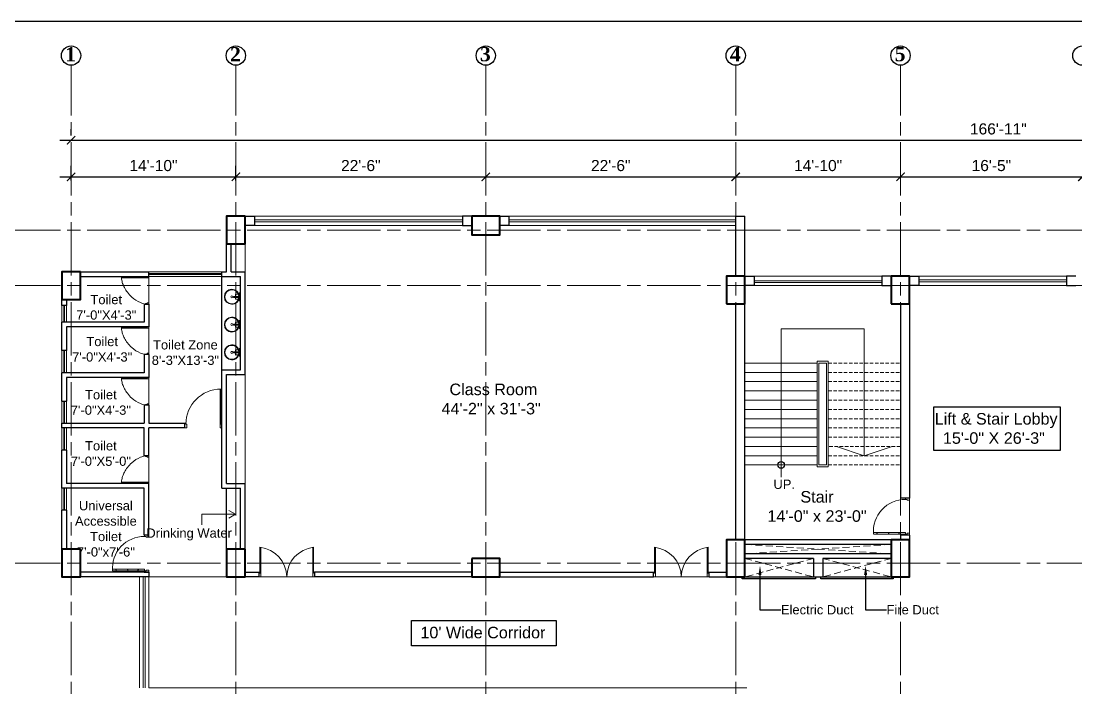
# Model space of a CAD drawing. Header units: inches. Extents: x -12 to 20935469, y -1604 to 24729220.
# Drawn here: x 20931799 to 20932939, y 24712918 to 24713639 of the extents above; entities that cross this region are included whole.
import ezdxf
from ezdxf import colors
from ezdxf.entities.mleader import LeaderData, LeaderLine
from ezdxf.math import Vec2, Vec3

# ---------------------------------------------------------------- set-up
doc = ezdxf.new("R2010")
doc.units = ezdxf.units.IN
doc.header["$LTSCALE"] = 0.03
doc.header["$MEASUREMENT"] = 0
doc.header["$PDMODE"] = 32
doc.header["$PDSIZE"] = 15
doc.linetypes.add('ACAD_ISO08W100', pattern=[36, 24, -3, 6, -3])
doc.linetypes.add('DASHED2', pattern=[0.375, 0.25, -0.125])
for name, color, linetype, lineweight in [('column', 1, 'Continuous', 40), ('Dim Line', 252, 'Continuous', 13), ('Door', 7, 'Continuous', 18), ('Dot', 253, 'Continuous', 0), ('Gas', 21, 'Continuous', 5), ('Glass Line', 252, 'Continuous', 9), ('Grid Line', 252, 'Continuous', 18), ('Hatch', 253, 'Continuous', 15), ('Main Wall', 7, 'Continuous', 30), ('RAIL', 23, 'Continuous', 13), ('STAIR', 46, 'Continuous', 15), ('TOILET FIXTURE', 142, 'Continuous', 5), ('wind.', 150, 'Continuous', 20)]:
    doc.layers.add(name, color=color, linetype=linetype, lineweight=lineweight)
doc.layers.add('FUR', color=251, linetype='Continuous')
doc.layers.add('TEXT', color=7, linetype='Continuous')
doc.styles.add('2', font='swisscl.ttf')
doc.styles.add('RomanS', font='arial.ttf', dxfattribs={"height": 12})
doc.styles.get("Standard").update_dxf_attribs({"font": 'timesbd.ttf'})
doc.dimstyles.new('Aec_Arch_I', dxfattribs={"dimscale": 96, "dimtxt": 12, "dimasz": 0.09375, "dimexe": 0.125, "dimexo": 0.125, "dimgap": 0.0625, "dimtad": 1, "dimdec": 0, "dimzin": 3, "dimdsep": 46, "dimlunit": 4, "dimtxsty": 'RomanS', "dimblk1": 'ARCHTICK', "dimblk2": 'ARCHTICK', "dimsah": 1, "dimcen": 0.09375, "dimdle": 0.125, "dimadec": 0, "dimazin": 0, "dimtfac": 0.75, "dimtdec": 0, "dimtmove": 2, "dimatfit": 3, "dimldrblk": 'ARCHTICK', "dimfxl": 1, "dimfrac": 1, "dimtolj": 1, "dimtzin": 0, "dimarcsym": 0})

# ---------------------------------------------------------------- blocks, each defined once
blk = doc.blocks.new('_ArchTick')
at = {"color": 0, "linetype": 'ByBlock', "lineweight": 35, "const_width": 0.15}
blk.add_lwpolyline([(-0.5, -0.5), (0.5, 0.5)], dxfattribs=at)
blk = doc.blocks.new('*D14')
at = {"layer": 'Defpoints', "color": 0, "transparency": 16777216}
for p in [(20831126.3, 24724578.2), (20830948.3, 24724562.3), (20831126.3, 24724562.3)]:
    blk.add_point(p, dxfattribs=at)
at = {"layer": 'Dim Line', "color": 0, "lineweight": -2, "transparency": 16777216}
for p, q in [((20830948.3, 24724574.3), (20830948.3, 24724590.2)), ((20831126.3, 24724574.3), (20831126.3, 24724590.2)), ((20830936.3, 24724578.2), (20831138.3, 24724578.2))]:
    blk.add_line(p, q, dxfattribs=at)
at = {"layer": 'Dim Line', "color": 0, "lineweight": -2, "transparency": 16777216, "xscale": 9, "yscale": 9, "zscale": 9, "rotation": 180}
blk.add_blockref('_ArchTick', (20830948.3, 24724578.2), dxfattribs=at)
at = {"layer": 'Dim Line', "color": 0, "lineweight": -2, "transparency": 16777216, "xscale": 9, "yscale": 9, "zscale": 9}
blk.add_blockref('_ArchTick', (20831126.3, 24724578.2), dxfattribs=at)
at = {"layer": 'Dim Line', "color": 0, "transparency": 16777216, "insert": (20831037.3, 24724590.3), "char_height": 12, "attachment_point": 5, "style": 'RomanS'}
blk.add_mtext('\\A1;14\'-10"', dxfattribs=at)
blk = doc.blocks.new('*D7')
at = {"layer": 'Defpoints', "color": 0, "transparency": 16777216}
for p in [(20831396.3, 24724578.2), (20831396.3, 24724578.2), (20831126.3, 24724562.3)]:
    blk.add_point(p, dxfattribs=at)
at = {"layer": 'Dim Line', "color": 0, "lineweight": -2, "transparency": 16777216}
for p, q in [((20831126.3, 24724574.3), (20831126.3, 24724590.2)), ((20831114.3, 24724578.2), (20831408.3, 24724578.2))]:
    blk.add_line(p, q, dxfattribs=at)
at = {"layer": 'Dim Line', "color": 0, "lineweight": -2, "transparency": 16777216, "xscale": 9, "yscale": 9, "zscale": 9, "rotation": 180}
blk.add_blockref('_ArchTick', (20831126.3, 24724578.2), dxfattribs=at)
at = {"layer": 'Dim Line', "color": 0, "lineweight": -2, "transparency": 16777216, "xscale": 9, "yscale": 9, "zscale": 9}
blk.add_blockref('_ArchTick', (20831396.3, 24724578.2), dxfattribs=at)
at = {"layer": 'Dim Line', "color": 0, "transparency": 16777216, "insert": (20831261.3, 24724590.3), "char_height": 12, "attachment_point": 5, "style": 'RomanS'}
blk.add_mtext('\\A1;22\'-6"', dxfattribs=at)
blk = doc.blocks.new('*D8')
at = {"layer": 'Defpoints', "color": 0, "transparency": 16777216}
for p in [(20831396.3, 24724578.2), (20831666.3, 24724578.2), (20831666.3, 24724578.2)]:
    blk.add_point(p, dxfattribs=at)
at = {"layer": 'Dim Line', "color": 0, "lineweight": -2, "transparency": 16777216}
blk.add_line((20831384.3, 24724578.2), (20831678.3, 24724578.2), dxfattribs=at)
at = {"layer": 'Dim Line', "color": 0, "lineweight": -2, "transparency": 16777216, "xscale": 9, "yscale": 9, "zscale": 9, "rotation": 180}
blk.add_blockref('_ArchTick', (20831396.3, 24724578.2), dxfattribs=at)
at = {"layer": 'Dim Line', "color": 0, "lineweight": -2, "transparency": 16777216, "xscale": 9, "yscale": 9, "zscale": 9}
blk.add_blockref('_ArchTick', (20831666.3, 24724578.2), dxfattribs=at)
at = {"layer": 'Dim Line', "color": 0, "transparency": 16777216, "insert": (20831531.3, 24724590.3), "char_height": 12, "attachment_point": 5, "style": 'RomanS'}
blk.add_mtext('\\A1;22\'-6"', dxfattribs=at)
blk = doc.blocks.new('*D9')
at = {"layer": 'Defpoints', "color": 0, "transparency": 16777216}
for p in [(20831666.3, 24724578.2), (20831844.3, 24724578.2), (20831844.3, 24724578.2)]:
    blk.add_point(p, dxfattribs=at)
at = {"layer": 'Dim Line', "color": 0, "lineweight": -2, "transparency": 16777216}
blk.add_line((20831654.3, 24724578.2), (20831856.3, 24724578.2), dxfattribs=at)
at = {"layer": 'Dim Line', "color": 0, "lineweight": -2, "transparency": 16777216, "xscale": 9, "yscale": 9, "zscale": 9, "rotation": 180}
blk.add_blockref('_ArchTick', (20831666.3, 24724578.2), dxfattribs=at)
at = {"layer": 'Dim Line', "color": 0, "lineweight": -2, "transparency": 16777216, "xscale": 9, "yscale": 9, "zscale": 9}
blk.add_blockref('_ArchTick', (20831844.3, 24724578.2), dxfattribs=at)
at = {"layer": 'Dim Line', "color": 0, "transparency": 16777216, "insert": (20831755.3, 24724590.3), "char_height": 12, "attachment_point": 5, "style": 'RomanS'}
blk.add_mtext('\\A1;14\'-10"', dxfattribs=at)
blk = doc.blocks.new('*D21')
at = {"layer": 'Defpoints', "color": 0, "transparency": 16777216}
for p in [(20831844.3, 24724578.2), (20832040.8, 24724578.2), (20832040.8, 24724578.2)]:
    blk.add_point(p, dxfattribs=at)
at = {"layer": 'Dim Line', "color": 0, "lineweight": -2, "transparency": 16777216}
for p, q in [((20831832.3, 24724578.2), (20832052.8, 24724578.2)), ((20831844.3, 24724566.2), (20831844.3, 24724566.2)), ((20832040.8, 24724566.2), (20832040.8, 24724566.2))]:
    blk.add_line(p, q, dxfattribs=at)
at = {"layer": 'Dim Line', "color": 0, "lineweight": -2, "transparency": 16777216, "xscale": 9, "yscale": 9, "zscale": 9, "rotation": 180}
blk.add_blockref('_ArchTick', (20831844.3, 24724578.2), dxfattribs=at)
at = {"layer": 'Dim Line', "color": 0, "lineweight": -2, "transparency": 16777216, "xscale": 9, "yscale": 9, "zscale": 9}
blk.add_blockref('_ArchTick', (20832040.8, 24724578.2), dxfattribs=at)
at = {"layer": 'Dim Line', "color": 0, "transparency": 16777216, "insert": (20831942.5, 24724590.3), "char_height": 12, "attachment_point": 5, "style": 'RomanS'}
blk.add_mtext('\\A1;16\'-5"', dxfattribs=at)
blk = doc.blocks.new('*D22')
at = {"layer": 'Defpoints', "color": 0, "transparency": 16777216}
for p in [(20832040.8, 24724578.2), (20832166.8, 24724578.2), (20832166.8, 24724578.2)]:
    blk.add_point(p, dxfattribs=at)
at = {"layer": 'Dim Line', "color": 0, "lineweight": -2, "transparency": 16777216}
for p, q in [((20832028.8, 24724578.2), (20832178.8, 24724578.2)), ((20832040.8, 24724566.2), (20832040.8, 24724566.2)), ((20832166.8, 24724566.2), (20832166.8, 24724566.2))]:
    blk.add_line(p, q, dxfattribs=at)
at = {"layer": 'Dim Line', "color": 0, "lineweight": -2, "transparency": 16777216, "xscale": 9, "yscale": 9, "zscale": 9, "rotation": 180}
blk.add_blockref('_ArchTick', (20832040.8, 24724578.2), dxfattribs=at)
at = {"layer": 'Dim Line', "color": 0, "lineweight": -2, "transparency": 16777216, "xscale": 9, "yscale": 9, "zscale": 9}
blk.add_blockref('_ArchTick', (20832166.8, 24724578.2), dxfattribs=at)
at = {"layer": 'Dim Line', "color": 0, "transparency": 16777216, "insert": (20832103.8, 24724590.3), "char_height": 12, "attachment_point": 5, "style": 'RomanS'}
blk.add_mtext('\\A1;10\'-6"', dxfattribs=at)
blk = doc.blocks.new('*D13')
at = {"layer": 'Defpoints', "color": 0, "transparency": 16777216}
for p in [(20832951.8, 24724617.8), (20830948.3, 24724610.7), (20832951.8, 24724610.7)]:
    blk.add_point(p, dxfattribs=at)
at = {"layer": 'Dim Line', "color": 0, "lineweight": -2, "transparency": 16777216}
for p, q in [((20830948.3, 24724622.7), (20830948.3, 24724629.8)), ((20832951.8, 24724622.7), (20832951.8, 24724629.8)), ((20830936.3, 24724617.8), (20832963.8, 24724617.8))]:
    blk.add_line(p, q, dxfattribs=at)
at = {"layer": 'Dim Line', "color": 0, "lineweight": -2, "transparency": 16777216, "xscale": 9, "yscale": 9, "zscale": 9, "rotation": 180}
blk.add_blockref('_ArchTick', (20830948.3, 24724617.8), dxfattribs=at)
at = {"layer": 'Dim Line', "color": 0, "lineweight": -2, "transparency": 16777216, "xscale": 9, "yscale": 9, "zscale": 9}
blk.add_blockref('_ArchTick', (20832951.8, 24724617.8), dxfattribs=at)
at = {"layer": 'Dim Line', "color": 0, "transparency": 16777216, "insert": (20831950, 24724629.9), "char_height": 12, "attachment_point": 5, "style": 'RomanS'}
blk.add_mtext('\\A1;166\'-11"', dxfattribs=at)
blk = doc.blocks.new('Door_45')
at = {"layer": 'Door'}
for p, q in [((1.5, 5), (1.5, 44)), ((1.5, 40), (2.2, 40)), ((2.2, 40), (2.2, 39.5)), ((2.2, 39.5), (2.7, 39.5)), ((2.7, 39.5), (2.7, 40)), ((2.7, 40), (3.5, 40)), ((3.5, 44), (3.5, 5)), ((1.5, 25.8), (2.2, 25.8)), ((2.2, 25.8), (2.2, 25.3)), ((2.7, 25.8), (3.5, 25.8)), ((2.7, 25.3), (2.7, 25.8)), ((2.2, 25.3), (2.7, 25.3)), ((2.2, 12.6), (2.2, 13.1)), ((2.2, 13.1), (2.7, 13.1)), ((2.7, 13.1), (2.7, 12.6)), ((0, 0), (0, 5)), ((0, 5), (1.5, 5)), ((1.5, 12.6), (2.2, 12.6)), ((3.5, 5), (1.5, 5)), ((1.5, 5), (1.5, 3)), ((1.5, 3), (2.5, 3)), ((2.5, 3), (2.5, 0)), ((2.7, 12.6), (3.5, 12.6)), ((42.5, 3), (42.5, 0)), ((43.5, 3), (42.5, 3)), ((45, 5), (43.5, 5)), ((43.5, 5), (43.5, 3)), ((45, 0), (45, 5)), ((2.5, 0), (0, 0)), ((42.5, 0), (45, 0))]:
    blk.add_line(p, q, dxfattribs=at)
blk.add_arc((4.7, 5.3), 38.8, 359.6233, 94.6685, dxfattribs=at)
blk = doc.blocks.new('sssss-flat-876')
at = {"layer": 'Door', "linetype": 'Continuous', "ltscale": 3}
blk.add_line((3666.5, 84027.2), (3666.5, 84055.7), dxfattribs=at)
at = {"layer": 'Door', "linetype": 'Continuous', "ltscale": 3, "extrusion": (-7.21527e-09, -3.35624e-18, 1), "elevation": 0}
for points in [[(3666.5, 84057.2), (3666.5, 84055.7), (3668.4, 84055.7), (3668.4, 84056.5), (3670.2, 84056.5), (3670.2, 84057.2)], [(3668.4, 84055.7), (3696.2, 84055.7), (3696.2, 84056.5), (3668.4, 84056.5)]]:
    blk.add_lwpolyline(points, close=True, dxfattribs=at)
at = {"layer": 'Door', "linetype": 'Continuous', "ltscale": 3, "flags": 128}
blk.add_lwpolyline([(3670.2, 84027.2, 0.04096), (3675.5, 84028.9, 0.082496), (3684.9, 84034.8, 0.052187), (3689.7, 84040, 0.043988), (3692.9, 84045, 0.036571), (3694.8, 84049.6, 0.034751), (3695.9, 84054.2, 0.011435), (3696.2, 84055.7)], format="xyb", dxfattribs=at)
at = {"layer": 'Door', "linetype": 'Continuous', "ltscale": 3}
blk.add_lwpolyline([(3666.5, 84027.2), (3666.5, 84028.7), (3668.4, 84028.7), (3668.4, 84027.9), (3670.2, 84027.9), (3670.2, 84027.2)], close=True, dxfattribs=at)
blk = doc.blocks.new('7-flat-72')
at = {"layer": 'Glass Line', "color": 8, "ltscale": 20}
for p, q in [((-64476.6, 376959.4), (-64476.6, 376966.6)), ((-64475.5, 376966.6), (-64476.6, 376966.6)), ((-64475.5, 376959.4), (-64475.5, 376966.6)), ((-64478.7, 376960.5), (-64480.3, 376960.5)), ((-64480.3, 376959.5), (-64480.3, 376960.5)), ((-64480.3, 376959.5), (-64480.3, 376960.5)), ((-64478.7, 376959.5), (-64480.3, 376959.5)), ((-64480.3, 376959.1), (-64480.3, 376959.4)), ((-64478.7, 376959.4), (-64480.3, 376959.4)), ((-64478.7, 376959.1), (-64480.3, 376959.1)), ((-64480.2, 376959.4), (-64480.2, 376959.5)), ((-64480.1, 376959.5), (-64480.1, 376960.5)), ((-64479.9, 376959.5), (-64479.9, 376960.5)), ((-64479.5, 376959.5), (-64479.5, 376960.5)), ((-64479.1, 376959.5), (-64479.1, 376960.5)), ((-64478.9, 376959.5), (-64478.9, 376960.5)), ((-64478.9, 376959.4), (-64478.9, 376959.5)), ((-64478.8, 376959.5), (-64478.8, 376960.5)), ((-64478.7, 376959.5), (-64478.7, 376960.5)), ((-64478.7, 376959.1), (-64478.7, 376959.4)), ((-64475.1, 376959.4), (-64476.9, 376959.4)), ((-64476.9, 376959.1), (-64476.9, 376959.4)), ((-64475.1, 376959.1), (-64476.9, 376959.1)), ((-64475.1, 376959.1), (-64475.1, 376959.4)), ((-64473.3, 376960.5), (-64471.7, 376960.5)), ((-64473.3, 376959.5), (-64473.3, 376960.5)), ((-64473.3, 376959.5), (-64473.3, 376960.5)), ((-64473.3, 376959.5), (-64471.7, 376959.5)), ((-64473.3, 376959.1), (-64473.3, 376959.4)), ((-64473.3, 376959.4), (-64471.7, 376959.4)), ((-64473.3, 376959.1), (-64471.7, 376959.1)), ((-64473.1, 376959.5), (-64473.1, 376960.5)), ((-64473.1, 376959.4), (-64473.1, 376959.5)), ((-64472.9, 376959.5), (-64472.9, 376960.5)), ((-64472.5, 376959.5), (-64472.5, 376960.5)), ((-64472.1, 376959.5), (-64472.1, 376960.5)), ((-64471.9, 376959.5), (-64471.9, 376960.5)), ((-64471.9, 376959.4), (-64471.9, 376959.5)), ((-64471.8, 376959.5), (-64471.8, 376960.5)), ((-64471.7, 376959.5), (-64471.7, 376960.5)), ((-64471.7, 376959.1), (-64471.7, 376959.4))]:
    blk.add_line(p, q, dxfattribs=at)
blk.add_circle((-64476, 376968.4, 0), 1.08, dxfattribs=at)
for radius, start, end in [(8.1, 273.8334, 266.1883), (7.55, 274.115, 265.9068)]:
    blk.add_arc((-64476, 376968.4, 0), radius, start, end, dxfattribs=at)
blk = doc.blocks.new('SFSFSFS-flat-72')
at = {"layer": 'TOILET FIXTURE', "ltscale": 0.2}
blk.add_lwpolyline([(-3918.5, -3608.1), (-3918.5, -3602.7), (-3923.9, -3602.7), (-3923.9, -3608.1)], close=True, dxfattribs=at)
at = {"layer": 'TOILET FIXTURE', "ltscale": 20}
blk.add_blockref('7-flat-72', (60554.8, -380567.2), dxfattribs=at)
blk = doc.blocks.new('$D40')
at = {"layer": 'Door'}
for p, q in [((1, 4), (1, 42)), ((2, 0), (2, 42)), ((1, 5), (0, 5)), ((2, 0), (0, 0)), ((2, 4), (1, 4)), ((39, 4), (38, 4)), ((38, 4), (38, 0)), ((40, 0), (38, 0)), ((40, 5), (39, 5)), ((39, 5), (39, 4))]:
    blk.add_line(p, q, dxfattribs=at)
blk.add_arc((1, 4), 38, 0, 90, dxfattribs=at)
blk = doc.blocks.new('A$C36295410')
at = {"layer": 'Door'}
for p, q in [((1, 4), (1, 32)), ((2, 0), (2, 32)), ((58, 0), (58, 32)), ((59, 4), (59, 32)), ((1, 5), (0, 5)), ((2, 4), (1, 4)), ((58, 4), (59, 4)), ((59, 5), (60, 5)), ((2, 0), (0, 0)), ((58, 0), (60, 0))]:
    blk.add_line(p, q, dxfattribs=at)
for centre, start, end in [((-2.5, -0.3), 0.5906, 83.7783), ((62.5, -0.3), 96.2217, 179.4094)]:
    blk.add_arc(centre, 32.5, start, end, dxfattribs=at)
blk = doc.blocks.new('fff')
at = {"layer": 'Grid Line', "color": 252, "linetype": 'ACAD_ISO08W100', "lineweight": 9, "ltscale": 80, "true_color": 0x939598}
for p, q in [((20830948.3, 24723521.1), (20830948.3, 24724698.8)), ((20831126.3, 24723521.1), (20831126.3, 24724698.8)), ((20831396.3, 24723521.1), (20831396.3, 24724698.8)), ((20831666.3, 24723521.1), (20831666.3, 24724698.8)), ((20831844.3, 24723521.1), (20831844.3, 24724698.8)), ((20833096.9, 24724520.6), (20830726.1, 24724520.6)), ((20833096.9, 24724460.6), (20830726.1, 24724460.6)), ((20833096.9, 24724160.7), (20830726.1, 24724160.7))]:
    blk.add_line(p, q, dxfattribs=at)
at = {"layer": 'Dim Line'}
for base, p1, p2, picture, middle in [((20832951.7523, 24724617.8128), (20830948.3088, 24724610.7482), (20832951.7523, 24724610.7482), '*D13', (20831950.0306, 24724629.9397)), ((20831126.3, 24724578.2), (20830948.3, 24724562.3), (20831126.3, 24724562.3), '*D14', (20831037.3, 24724590.3)), ((20831396.3, 24724578.2), (20831126.3, 24724562.3), (20831396.3, 24724578.2), '*D7', (20831261.3, 24724590.3)), ((20831666.3, 24724578.2), (20831396.3, 24724578.2), (20831666.3, 24724578.2), '*D8', (20831531.3, 24724590.3)), ((20831844.3, 24724578.2), (20831666.3, 24724578.2), (20831844.3, 24724578.2), '*D9', (20831755.3, 24724590.3)), ((20832040.7792, 24724578.1666), (20831844.25, 24724578.1666), (20832040.7792, 24724578.1666), '*D21', (20831942.5146, 24724590.2934)), ((20832166.8, 24724578.2), (20832040.8, 24724578.2), (20832166.8, 24724578.2), '*D22', (20832103.8, 24724590.3))]:
    dim = blk.add_linear_dim(base=base, p1=p1, p2=p2, dimstyle='Aec_Arch_I', dxfattribs=at)
    dim.commit()
    dim.dimension.update_dxf_attribs({"geometry": picture, "text_midpoint": middle})

msp = doc.modelspace()

# ---------------------------------------------------------------- linework, layer by layer
for p, q in [((20932016.3, 24713262.3), (20932016.3, 24713363.2)), ((20932021.3, 24713068.3), (20932021.3, 24713134.4)), ((20931932.3, 24713043.5), (20931937.3, 24713043.5))]:
    msp.add_line(p, q)
for points in [[(20932785.2, 24713222.1), (20932921.9, 24713222.1), (20932921.9, 24713174.9), (20932785.2, 24713174.9)], [(20932578.2, 24713038.4), (20932657.5, 24713038.4), (20932657.5, 24713036.4), (20932578.2, 24713036.4)], [(20932663.3, 24713038.4), (20932741.5, 24713038.4), (20932741.5, 24713036.4), (20932663.3, 24713036.4)], [(20932220.9, 24712991.3), (20932377.5, 24712991.3), (20932377.5, 24712963.9), (20932220.9, 24712963.9)]]:
    msp.add_lwpolyline(points, close=True)
msp.add_circle((20932620.3, 24713159.4), 3.61)
at = {"layer": 'column', "lineweight": 40, "ltscale": 20}
for points in [[(20932041.3, 24713428.2), (20932021.3, 24713428.2), (20932021.3, 24713398.2), (20932041.3, 24713398.2)], [(20932286.3, 24713428.2), (20932286.3, 24713408.2), (20932316.3, 24713408.2), (20932316.3, 24713428.2)], [(20931863.3, 24713368.2), (20931843.3, 24713368.2), (20931843.3, 24713338.2), (20931863.3, 24713338.2)], [(20932561.3, 24713333.4), (20932581.3, 24713333.4), (20932581.3, 24713363.4), (20932561.3, 24713363.4)], [(20932739.2, 24713333.4), (20932759.2, 24713333.4), (20932759.2, 24713363.4), (20932739.2, 24713363.4)], [(20932561.3, 24713038.4), (20932581.3, 24713038.4), (20932581.3, 24713078.4), (20932561.3, 24713078.4)], [(20932739.2, 24713038.4), (20932759.2, 24713038.4), (20932759.2, 24713078.4), (20932739.2, 24713078.4)], [(20931863.3, 24713068.4), (20931843.3, 24713068.4), (20931843.3, 24713038.4), (20931863.3, 24713038.4)], [(20932041.3, 24713068.3), (20932021.3, 24713068.3), (20932021.3, 24713038.4), (20932041.3, 24713038.4)], [(20932286.3, 24713058.4), (20932286.3, 24713038.4), (20932316.3, 24713038.4), (20932316.3, 24713058.4)]]:
    msp.add_lwpolyline(points, close=True, dxfattribs=at)
at = {"layer": 'Defpoints'}
msp.add_lwpolyline([(20931598.8, 24713639.1), (20934037.6, 24713639.1), (20934037.6, 24712180.6), (20931598.8, 24712180.6)], close=True, dxfattribs=at)
at = {"layer": 'Dot', "linetype": 'DASHED2', "lineweight": 0, "ltscale": 1000}
for p, q in [((20932581.3, 24713073.4), (20932739.2, 24713063.4)), ((20932739.2, 24713073.4), (20932581.3, 24713063.4)), ((20932655.3, 24713058.4), (20932581.3, 24713038.4)), ((20932581.3, 24713058.4), (20932655.3, 24713038.4)), ((20932665.3, 24713058.4), (20932739.2, 24713038.4)), ((20932739.2, 24713058.4), (20932665.3, 24713038.4))]:
    msp.add_line(p, q, dxfattribs=at)
at = {"layer": 'Gas', "color": 0, "lineweight": 5}
for points in [[(20932671.2, 24713157.4), (20932659.2, 24713157.4), (20932659.2, 24713271.4), (20932671.2, 24713271.4)], [(20932669.2, 24713159.4), (20932661.2, 24713159.4), (20932661.2, 24713269.4), (20932669.2, 24713269.4)]]:
    msp.add_lwpolyline(points, close=True, dxfattribs=at)
at = {"layer": 'Hatch', "lineweight": 5}
for p, q in [((20932041.3, 24713368.2), (20932041.3, 24713398.2)), ((20932041.3, 24713139.4), (20932041.3, 24713257.3))]:
    msp.add_line(p, q, dxfattribs=at)
at = {"layer": 'Hatch', "lineweight": 0}
for p, q in [((20932759.2, 24713038.4), (20932759.2, 24713353.4)), ((20931937.3, 24713038.5), (20932759.2, 24713038.4)), ((20932583.3, 24712918.4), (20931937.3, 24712918.5))]:
    msp.add_line(p, q, dxfattribs=at)
at = {"layer": 'Main Wall', "lineweight": 30}
for p, q in [((20932571.3, 24713428.2), (20932581.3, 24713428.2)), ((20932571.3, 24713363.4), (20932571.3, 24713428.2)), ((20932581.3, 24713363.4), (20932581.3, 24713428.2)), ((20932581.3, 24713424.2), (20932581.3, 24713424.2)), ((20932581.3, 24713422.2), (20932581.3, 24713422.2)), ((20932021.3, 24713368.2), (20932021.3, 24713398.2)), ((20932026.3, 24713368.2), (20932026.3, 24713398.2)), ((20932571.3, 24713382.2), (20932571.3, 24713382.2)), ((20931863.3, 24713368.2), (20931937.3, 24713368.2)), ((20931937.3, 24713363.2), (20931937.3, 24713368.2)), ((20932016.3, 24713368.2), (20932021.3, 24713368.2)), ((20932016.3, 24713363.2), (20932016.3, 24713368.2)), ((20932026.3, 24713368.2), (20932041.3, 24713368.2)), ((20932041.3, 24713257.3), (20932041.3, 24713368.2)), ((20932571.3, 24713376.2), (20932571.3, 24713376.2)), ((20931863.3, 24713363.2), (20931937.3, 24713363.2)), ((20932016.3, 24713363.2), (20932036.3, 24713363.2)), ((20932036.3, 24713262.3), (20932036.3, 24713363.2)), ((20932581.3, 24713078.4), (20932581.3, 24713353.4)), ((20931843.3, 24713331.6), (20931843.3, 24713338.2)), ((20931932.3, 24713333.2), (20931937.3, 24713333.2)), ((20931932.3, 24713333.2), (20931932.3, 24713313.6)), ((20932571.3, 24713078.4), (20932571.3, 24713333.4)), ((20932749.2, 24713333.4), (20932749.2, 24713123.4)), ((20932759.2, 24713333.4), (20932759.2, 24713123.4)), ((20931932.3, 24713313.6), (20931843.3, 24713313.6)), ((20931843.3, 24713283), (20931843.3, 24713313.6)), ((20931937.3, 24713308.6), (20931848.3, 24713308.6)), ((20931932.3, 24713278.6), (20931932.3, 24713259)), ((20931937.3, 24713278.6), (20931932.3, 24713278.6)), ((20931932.3, 24713259), (20931843.3, 24713259)), ((20931843.3, 24713228.4), (20931843.3, 24713259)), ((20931937.3, 24713254), (20931848.3, 24713254)), ((20931848.3, 24713254), (20931848.3, 24713228.4)), ((20932016.3, 24713204.4), (20932016.3, 24713262.3)), ((20932016.3, 24713262.3), (20932036.3, 24713262.3)), ((20932021.3, 24713139.4), (20932021.3, 24713257.3)), ((20932021.3, 24713257.3), (20932041.3, 24713257.3)), ((20931843.3, 24713228.4), (20931848.3, 24713228.4)), ((20931937.3, 24713224), (20931932.3, 24713224)), ((20931843.3, 24713204.4), (20931932.3, 24713204.4)), ((20931843.3, 24713199.4), (20931843.3, 24713204.4)), ((20931932.3, 24713199.4), (20931843.3, 24713199.4)), ((20931932.3, 24713169.4), (20931932.3, 24713199.4)), ((20931937.3, 24713169.4), (20931937.3, 24713199.4)), ((20931976.3, 24713199.4), (20931937.3, 24713199.4)), ((20931976.3, 24713199.4), (20931976.3, 24713204.4)), ((20932016.3, 24713134.4), (20932016.3, 24713204.4)), ((20931848.3, 24713175.4), (20931843.3, 24713175.4)), ((20931843.3, 24713134.4), (20931843.3, 24713175.4)), ((20931848.3, 24713175.4), (20931848.3, 24713139.4)), ((20931937.3, 24713169.4), (20931932.3, 24713169.4)), ((20931937.3, 24713139.4), (20931848.3, 24713139.4)), ((20931937.3, 24713083.5), (20931937.3, 24713139.4)), ((20932021.3, 24713139.4), (20932041.3, 24713139.4)), ((20932041.3, 24713068.4), (20932041.3, 24713139.4)), ((20931932.3, 24713134.4), (20931843.3, 24713134.4)), ((20931932.3, 24713083.5), (20931932.3, 24713134.4)), ((20932016.3, 24713134.4), (20932036.3, 24713134.4)), ((20932036.3, 24713068.4), (20932036.3, 24713134.4)), ((20932759.2, 24713123.4), (20932749.2, 24713123.4)), ((20931843.3, 24713068.4), (20931843.3, 24713110.4)), ((20931848.3, 24713110.4), (20931843.3, 24713110.4)), ((20931848.3, 24713110.4), (20931848.3, 24713068.4)), ((20931937.3, 24713083.5), (20931932.3, 24713083.5)), ((20932749.2, 24713083.4), (20932749.2, 24713078.4)), ((20932759.2, 24713083.4), (20932749.2, 24713083.4)), ((20932759.2, 24713083.4), (20932759.2, 24713078.4)), ((20932739.2, 24713078.4), (20932581.3, 24713078.4)), ((20932739.2, 24713073.4), (20932581.3, 24713073.4)), ((20932739.2, 24713063.4), (20932581.3, 24713063.4)), ((20932655.3, 24713058.4), (20932581.3, 24713058.4)), ((20932655.3, 24713058.4), (20932655.3, 24713038.4)), ((20932739.2, 24713058.4), (20932665.3, 24713058.4)), ((20932665.3, 24713058.4), (20932665.3, 24713038.4)), ((20931937.3, 24713043.5), (20931863.3, 24713043.5)), ((20931937.3, 24713038.5), (20931863.3, 24713038.5)), ((20931937.3, 24713043.5), (20931937.3, 24713038.5)), ((20932041.3, 24713043.4), (20932056.3, 24713043.4)), ((20932056.3, 24713038.4), (20932041.3, 24713038.4)), ((20932056.3, 24713043.4), (20932056.3, 24713038.4)), ((20932286.3, 24713043.4), (20932116.3, 24713043.4)), ((20932116.3, 24713043.4), (20932116.3, 24713038.4)), ((20932286.3, 24713038.4), (20932116.3, 24713038.4)), ((20932316.3, 24713043.4), (20932482.5, 24713043.4)), ((20932316.3, 24713038.4), (20932482.5, 24713038.4)), ((20932482.5, 24713038.4), (20932482.5, 24713043.4)), ((20932542.5, 24713038.4), (20932542.5, 24713043.4)), ((20932542.5, 24713043.4), (20932561.3, 24713043.4)), ((20932542.5, 24713038.4), (20932561.3, 24713038.4)), ((20932655.3, 24713038.4), (20932665.3, 24713038.4))]:
    msp.add_line(p, q, dxfattribs=at)
for points in [[(20932041.3, 24713428.2), (20932051.3, 24713428.2), (20932051.3, 24713418.2), (20932041.3, 24713418.2)], [(20932286.3, 24713428.2), (20932276.3, 24713428.2), (20932276.3, 24713418.2), (20932286.3, 24713418.2)], [(20932316.3, 24713428.2), (20932326.3, 24713428.2), (20932326.3, 24713418.2), (20932316.3, 24713418.2)], [(20932581.3, 24713363.4), (20932591.3, 24713363.4), (20932591.3, 24713353.4), (20932581.3, 24713353.4)], [(20932739.2, 24713363.4), (20932729.2, 24713363.4), (20932729.2, 24713353.4), (20932739.2, 24713353.4)], [(20932759.2, 24713363.4), (20932769.2, 24713363.4), (20932769.2, 24713353.4), (20932759.2, 24713353.4)], [(20932938.8, 24713363.4), (20932928.8, 24713363.4), (20932928.8, 24713353.4), (20932938.8, 24713353.4)], [(20931848.3, 24713338.2), (20931848.3, 24713331.6)], [(20931937.3, 24713333.2), (20931937.3, 24713308.6)], [(20931848.3, 24713331.6), (20931843.3, 24713331.6)], [(20931848.3, 24713308.6), (20931848.3, 24713283)], [(20931848.3, 24713283), (20931843.3, 24713283)], [(20931937.3, 24713278.6), (20931937.3, 24713254)], [(20931932.3, 24713224), (20931932.3, 24713204.4)], [(20931937.3, 24713224), (20931937.3, 24713204.4)], [(20931937.3, 24713204.4), (20931976.3, 24713204.4)]]:
    msp.add_lwpolyline(points, dxfattribs=at)
at = {"layer": 'RAIL', "lineweight": 9}
for p, q in [((20932620.3, 24713146.2), (20932620.3, 24713306.4)), ((20932620.3, 24713306.4), (20932710.2, 24713306.4)), ((20932710.2, 24713306.4), (20932710.2, 24713169.4)), ((20932680.2, 24713179.4), (20932710.2, 24713169.4)), ((20932710.2, 24713169.4), (20932740.2, 24713179.4))]:
    msp.add_line(p, q, dxfattribs=at)
at = {"layer": 'STAIR', "color": 32, "lineweight": 5}
for p, q in [((20932581.3, 24713269.4), (20932659.2, 24713269.4)), ((20932581.3, 24713259.4), (20932659.2, 24713259.4)), ((20932581.3, 24713249.4), (20932659.2, 24713249.4)), ((20932581.3, 24713239.4), (20932659.2, 24713239.4)), ((20932581.3, 24713229.4), (20932659.2, 24713229.4)), ((20932581.3, 24713219.4), (20932659.2, 24713219.4)), ((20932581.3, 24713209.4), (20932659.2, 24713209.4)), ((20932581.3, 24713199.4), (20932659.2, 24713199.4)), ((20932581.3, 24713189.4), (20932659.2, 24713189.4)), ((20932581.3, 24713179.4), (20932659.2, 24713179.4)), ((20932581.3, 24713169.4), (20932659.2, 24713169.4)), ((20932581.3, 24713159.4), (20932659.2, 24713159.4))]:
    msp.add_line(p, q, dxfattribs=at)
at = {"layer": 'STAIR', "color": 32, "linetype": 'DASHED2', "lineweight": 5, "ltscale": 500}
for p, q in [((20932671.2, 24713269.4), (20932749.2, 24713269.4)), ((20932671.2, 24713259.4), (20932749.2, 24713259.4)), ((20932671.2, 24713249.4), (20932749.2, 24713249.4)), ((20932671.2, 24713239.4), (20932749.2, 24713239.4)), ((20932671.2, 24713229.4), (20932749.2, 24713229.4)), ((20932671.2, 24713219.4), (20932749.2, 24713219.4)), ((20932671.2, 24713209.4), (20932749.2, 24713209.4)), ((20932671.2, 24713199.4), (20932749.2, 24713199.4)), ((20932671.2, 24713189.4), (20932749.2, 24713189.4)), ((20932749.2, 24713179.4), (20932671.2, 24713179.4)), ((20932689.2, 24713179.4), (20932749.2, 24713179.4)), ((20932671.2, 24713169.4), (20932749.2, 24713169.4)), ((20932671.2, 24713159.4), (20932749.2, 24713159.4))]:
    msp.add_line(p, q, dxfattribs=at)
at = {"layer": 'STAIR', "color": 253, "lineweight": 5}
for p, q in [((20932030.9, 24713106.1), (20931994.6, 24713106.1)), ((20931994.6, 24713106.1), (20931994.6, 24713094.8)), ((20932030.9, 24713106.1), (20932023.6, 24713110.1)), ((20932030.9, 24713106.1), (20932023.6, 24713102))]:
    msp.add_line(p, q, dxfattribs=at)
at = {"layer": 'TEXT'}
for centre in [(20931853.3, 24713601.8), (20932031.3, 24713601.8), (20932301.3, 24713601.8), (20932571.3, 24713601.8), (20932749.3, 24713601.8), (20932945.8, 24713601.8)]:
    msp.add_circle(centre, 10.4, dxfattribs=at)
at = {"layer": 'wind.', "lineweight": 5}
for p, q in [((20932276.3, 24713428.2), (20932051.3, 24713428.2)), ((20932051.3, 24713424.2), (20932276.3, 24713424.3)), ((20932326.3, 24713428.2), (20932571.3, 24713428.2)), ((20932326.3, 24713424.2), (20932571.3, 24713424.3)), ((20932051.3, 24713422.2), (20932276.3, 24713422.3)), ((20932051.3, 24713418.2), (20932276.3, 24713418.2)), ((20932326.3, 24713422.2), (20932571.3, 24713422.3)), ((20932326.3, 24713418.2), (20932571.3, 24713418.2)), ((20931937.3, 24713368.2), (20932016.3, 24713368.2)), ((20931937.3, 24713366.2), (20932016.3, 24713366.2)), ((20931937.3, 24713365.2), (20932016.3, 24713365.2)), ((20931937.3, 24713363.2), (20932016.3, 24713363.2)), ((20932591.3, 24713363.4), (20932729.2, 24713363.4)), ((20932591.3, 24713358.4), (20932729.2, 24713358.4)), ((20932591.3, 24713356.4), (20932729.2, 24713356.4)), ((20932769.2, 24713363.4), (20932928.8, 24713363.4)), ((20932769.2, 24713359.4), (20932928.8, 24713359.4)), ((20932769.2, 24713357.4), (20932928.8, 24713357.4)), ((20932591.3, 24713353.4), (20932729.2, 24713353.4)), ((20932759.2, 24713353.4), (20932938.8, 24713353.4)), ((20932769.2, 24713353.4), (20932938.8, 24713353.4)), ((20931843.3, 24713331.6), (20931843.3, 24713313.6)), ((20931845.3, 24713331.6), (20931845.3, 24713313.6)), ((20931846.3, 24713331.6), (20931846.3, 24713313.6)), ((20931848.3, 24713331.6), (20931848.3, 24713313.6)), ((20931843.3, 24713283), (20931843.3, 24713259)), ((20931845.3, 24713283), (20931845.3, 24713259)), ((20931846.3, 24713283), (20931846.3, 24713259)), ((20931848.3, 24713283), (20931848.3, 24713259)), ((20931843.3, 24713204.4), (20931843.3, 24713228.4)), ((20931845.3, 24713204.4), (20931845.3, 24713228.4)), ((20931846.3, 24713204.4), (20931846.3, 24713228.4)), ((20931848.3, 24713204.4), (20931848.3, 24713228.4)), ((20931843.3, 24713175.4), (20931843.3, 24713199.4)), ((20931845.3, 24713175.4), (20931845.3, 24713199.4)), ((20931846.3, 24713175.4), (20931846.3, 24713199.4)), ((20931848.3, 24713175.4), (20931848.3, 24713199.4)), ((20931843.3, 24713110.4), (20931843.3, 24713134.4)), ((20931845.3, 24713110.4), (20931845.3, 24713134.4)), ((20931846.3, 24713110.4), (20931846.3, 24713134.4)), ((20931848.3, 24713110.4), (20931848.3, 24713134.4)), ((20931927.3, 24712918.5), (20931927.3, 24713038.7)), ((20931931.3, 24712918.5), (20931931.3, 24713038.7)), ((20931933.3, 24712918.5), (20931933.3, 24713038.7)), ((20931937.3, 24712918.5), (20931937.3, 24713038.7)), ((20931937.3, 24712918.5), (20931937.3, 24713038.5))]:
    msp.add_line(p, q, dxfattribs=at)

# ---------------------------------------------------------------- block references
msp.add_blockref('fff', (100905, -11107.4))
at = {"layer": 'Door', "ltscale": 20, "xscale": -1}
for p in [(20935603.8, 24629306), (20935603.8, 24629251.4), (20935603.8, 24629196.8)]:
    msp.add_blockref('sssss-flat-876', p, dxfattribs=at)
at = {"layer": 'Door', "xscale": -1}
msp.add_blockref('$D40', (20932016.3, 24713199.4), dxfattribs=at)
at = {"layer": 'Door', "ltscale": 20, "rotation": 180}
msp.add_blockref('sssss-flat-876', (20935603.8, 24797196.6), dxfattribs=at)
at = {"layer": 'Door', "color": 250, "ltscale": 20, "xscale": 0.8888888888759539, "yscale": 0.8888888888759539, "zscale": 0.8888888888759539, "rotation": 90.00000000000001}
for p in [(20932759.2, 24713083.4), (20931937.2, 24713043.5)]:
    msp.add_blockref('Door_45', p, dxfattribs=at)
at = {"layer": 'FUR', "xscale": -1}
for p in [(20932116.3, 24713038.4), (20932542.5, 24713038.4)]:
    msp.add_blockref('A$C36295410', p, dxfattribs=at)
at = {"layer": 'TOILET FIXTURE', "ltscale": 20, "rotation": 90.00000000000001}
for p in [(20928428.2, 24717262.3), (20928428.2, 24717232.3), (20928428.2, 24717202.3)]:
    msp.add_blockref('SFSFSFS-flat-72', p, dxfattribs=at)

# ---------------------------------------------------------------- texts
at = {"layer": 'TEXT', "char_height": 15.44, "width": 227.458, "attachment_point": 8, "rotation": 0}
for s, insert in [('\\A1;1', (20931852.8, 24713595.5)), ('\\A1;2', (20932030.8, 24713595.5)), ('\\A1;3', (20932300.8, 24713595.5)), ('\\A1;4', (20932570.8, 24713595.5)), ('\\A1;5', (20932748.8, 24713595.5))]:
    msp.add_mtext(s, dxfattribs=dict(at, insert=insert))
at = {"layer": 'TEXT', "color": 30, "lineweight": 5, "ltscale": 20, "attachment_point": 2, "style": '2'}
for s, width, gutter_width, insert, char_height in [('{\\fArial|b0|i0|c0|p34;\\C0;Toilet \\P7\'-0"X4\'-3"}', 104.76, 0.5, (20931891.3, 24713343.1), 10), ('{\\fArial|b0|i0|c0|p34;\\C0;Toilet \\P7\'-0"X4\'-3"}', 104.76, 0.5, (20931886.9, 24713297.8), 10), ('{\\fArial|b0|i0|c0|p34;\\C0;Toilet Zone\\P8\'-3"X13\'-3"}', 104.76, 0.5, (20931976.8, 24713294.2), 10), ('\\pxsm1;{\\fArial|b0|i0|c0|p34;\\C0; Class Room\\P44\'-2" x 31\'-3" }', 334.17, 0.75, (20932307.1, 24713247.3), 12.476), ('{\\fArial|b0|i0|c0|p34;\\C0;Toilet \\P7\'-0"X4\'-3"}', 104.76, 0.5, (20931885.5, 24713240.3), 10), ('\\pxsm1,qc;{\\fArial|b0|i0|c0|p34;\\C0; Lift & Stair Lobby\\P15\'-0" X 26\'-3" }', 188.808, 0.75, (20932850.2, 24713215.5), 12.476), ('{\\fArial|b0|i0|c0|p34;\\C0;Toilet \\P7\'-0"X5\'-0"}', 104.76, 0.5, (20931885.5, 24713185.1), 10), ('{\\fArial|b0|i0|c0|p34;\\C0;UP.}', 104.76, 0.5, (20932623.7, 24713143.5), 10), ('\\pxsm1;{\\fArial|b0|i0|c0|p34;\\C0;Stair\\P14\'-0" x 23\'-0"  }', 164.655, 0.282, (20932659.1, 24713131.2), 12.476), ('{\\fArial|b0|i0|c0|p34;\\C0;Universal Accessible Toilet\\P7\'-0"x7\'-6"}', 89.095, 0.35, (20931890.9, 24713120.4), 10), ('\\pxsm1;{\\fArial|b0|i0|c0|p34;\\C0;Drinking Water }', 88.563, 0.282, (20931980.8, 24713090.8), 10), ("\\pxsm1,qc;{\\fArial|b0|i0|c0|p34;\\C0;10' Wide Corridor}", 227.89, 0.75, (20932298.2, 24712984.5), 12.476)]:
    msp.add_mtext_dynamic_manual_height_columns(s, width=width, gutter_width=gutter_width, heights=[0], dxfattribs=dict(at, insert=insert, char_height=char_height))

# ---------------------------------------------------------------- leaders
at = {"layer": 'TEXT', "lineweight": 5, "ltscale": 20}
ml = msp.add_multileader_mtext('Standard', dxfattribs=at)
ml.set_content('{\\fArial|b0|i0|c0|p34;Electric Duct}', color=256)
ml.set_leader_properties()
ml.build(insert=Vec2(0, 0))
ml.multileader.update_dxf_attribs({"text_right_attachment_type": 6, "dogleg_length": 0.36, "arrow_head_size": 10})
ctx = ml.context
ctx.base_point, ctx.char_height, ctx.arrow_head_size, ctx.landing_gap_size, ctx.plane_origin = Vec3(20932620, 24713002.8), 10, 10, 0.09, Vec3(20932597.5, 24713050.6)
ctx.right_attachment = 6
notes = []
notes.append((ctx, [(0, (1, 1, 0), (20932597.5, 24713002.8), (1, 0), 22.5, [(0, [(20932597.5, 24713050.6)], 0, [])])]))
ctx.mtext.insert, ctx.mtext.width, ctx.mtext.defined_height, ctx.mtext.flow_direction = Vec3(20932620.1, 24713007.9), 232.704, 29.8, 5
ml = msp.add_multileader_mtext('Standard', dxfattribs=at)
ml.set_content('{\\fArial|b0|i0|c0|p34;\\C256;Fire Duct}', color=256)
ml.set_leader_properties()
ml.build(insert=Vec2(0, 0))
ml.multileader.update_dxf_attribs({"text_right_attachment_type": 6, "dogleg_length": 0.36, "arrow_head_size": 10})
ctx = ml.context
ctx.base_point, ctx.char_height, ctx.arrow_head_size, ctx.landing_gap_size, ctx.plane_origin = Vec3(20932734.1, 24713002.8), 10, 10, 0.09, Vec3(20932711.6, 24713050.6)
ctx.right_attachment = 6
notes.append((ctx, [(0, (1, 1, 0), (20932711.6, 24713002.8), (1, 0), 22.5, [(0, [(20932711.6, 24713050.6)], 0, [])])]))
ctx.mtext.insert, ctx.mtext.width, ctx.mtext.defined_height, ctx.mtext.flow_direction = Vec3(20932734.2, 24713007.9), 232.704, 29.8, 5
for ctx, leaders in notes:
    for number, flags, end, landing, length, lines in leaders:
        leader = LeaderData()
        leader.index, (leader.has_last_leader_line, leader.has_dogleg_vector, leader.attachment_direction) = number, flags
        leader.last_leader_point, leader.dogleg_vector, leader.dogleg_length = Vec3(end), Vec3(landing), length
        for number, points, colour, breaks in lines:
            line = LeaderLine()
            line.index, line.vertices, line.color, line.breaks = number, Vec3.list(points), colors.encode_raw_color(colour), breaks
            leader.lines.append(line)
        ctx.leaders.append(leader)

doc.saveas('drawing.dxf')
